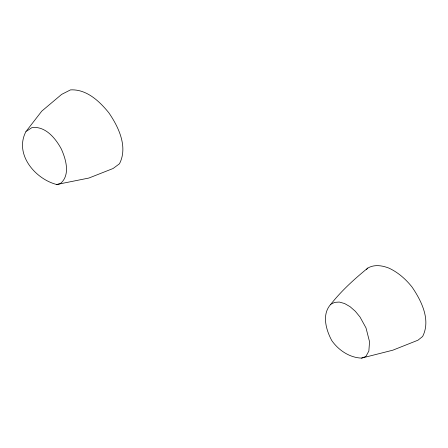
<?xml version="1.0" encoding="UTF-8"?>
<svg xmlns="http://www.w3.org/2000/svg" width="448" height="448" viewBox="0 0 448 448"><rect width="100%" height="100%" fill="white"/><g stroke="black" fill="none" stroke-linecap="round" stroke-linejoin="round"><path stroke-width="0.67" d="M25.945 131.572C14.05 154.078 35.101 178.987 56.672 184.503L88.889 178.041L113.092 168.498L119.47 163.778C128.134 146.894 118.63 127.042 108.825 112.778C99.439 101.186 86.503 89.001 70.51 89.886L61.645 94.382L41.765 111.138L25.945 131.572L31.937 127.602C45.371 125.838 55.507 138.253 61.258 148.87C65.996 159.331 70.678 175.325 60.155 183.775L56.672 184.503M330.691 304.422C321.574 314.479 326.026 329.924 331.794 340.603C338.52 350.207 349.58 357.694 361.564 358.114L392.857 350.174L417.962 340.206L422.638 336.487C430.987 319.962 421.54 301 412.07 287.084C405.81 279.194 398.138 272.401 388.954 268.128C382.2 265.479 374.371 264.208 367.808 268.072C354.357 279.082 341.46 290.713 330.691 304.422L334.578 302.366L339.321 302.058L344.602 303.531L350.056 306.667L355.314 311.27L360.013 317.016L366.005 327.902L369.55 341.779L368.855 351.053L365.898 356.457L361.564 358.114M366.486 269.494L367.808 268.072"/></g></svg>
